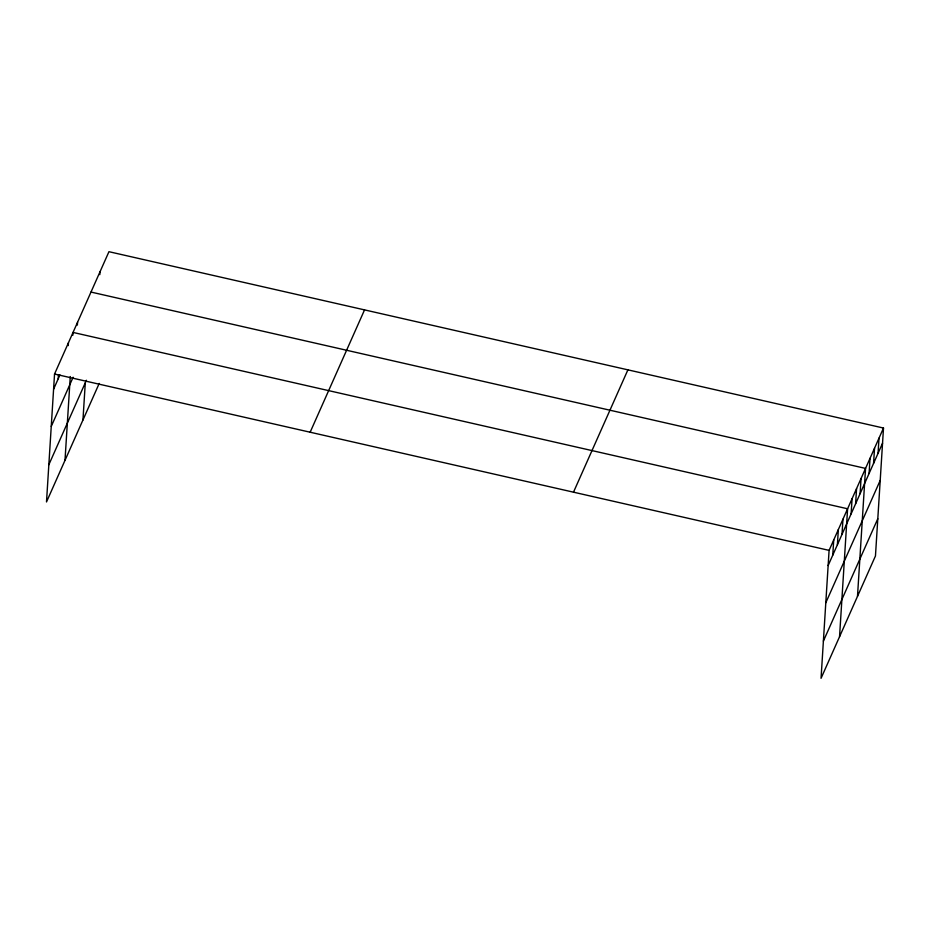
<?xml version="1.0" encoding="UTF-8"?>
<svg xmlns="http://www.w3.org/2000/svg" width="930" height="930" viewBox="0 0 930 930"><rect width="100%" height="100%" fill="white"/><g stroke="black" fill="none" stroke-linecap="round" stroke-linejoin="round"><path stroke-width="1.4" d="M883.5 428.044L829.095 550.374L821.051 678.307L875.456 555.977L883.5 428.044L108.95 251.693L54.545 374.023L46.5 501.956L99.219 383.416M58.218 378.801L58.474 374.662M68.25 345.588L68.425 342.833M64.995 460.373L70.273 376.545M72.877 335.195L73.052 332.428L847.59 508.78L839.546 636.713M77.364 325.093L77.539 322.338M82.956 420L85.293 382.788M99.801 274.641L99.975 271.874M832.769 555.14L833.722 539.97M837.395 544.748L838.349 529.577M842.01 534.343L842.964 519.173M851.124 513.86L852.078 498.689M855.612 503.769L856.565 488.599M860.099 493.679L861.064 478.497M857.495 596.339L865.551 468.406L91.001 292.067M869.085 473.486L870.038 458.316M873.572 463.396L874.526 448.225M878.06 453.305L879.013 438.135M53.591 389.193L59.95 374.895M51.255 426.405L73.121 377.243M48.837 464.744L86.409 380.265M310.155 432.218L364.548 309.888M573.496 492.179L627.901 369.849M828.142 565.545L882.547 443.215M825.805 602.756L880.199 480.426M823.387 641.096L877.792 518.766M54.545 374.023L829.095 550.374"/></g></svg>
